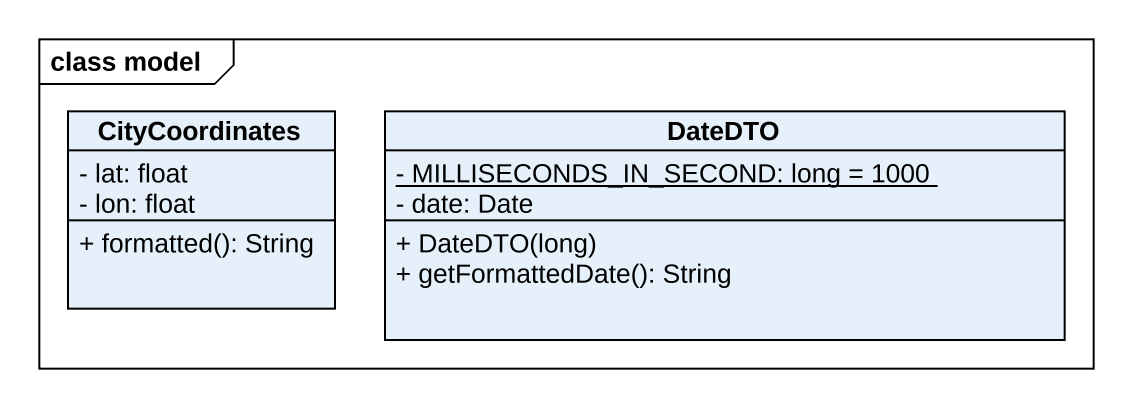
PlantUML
@startuml
mainframe class model
hide circle
hide empty members
skinparam classAttributeIconSize 0
class CityCoordinates {
  - lat: float
  - lon: float
  + formatted(): String
}
class DateDTO {
  {static} - MILLISECONDS_IN_SECOND: long = 1000
  - date: Date
  + DateDTO(long)
  + getFormattedDate(): String
}
@enduml
